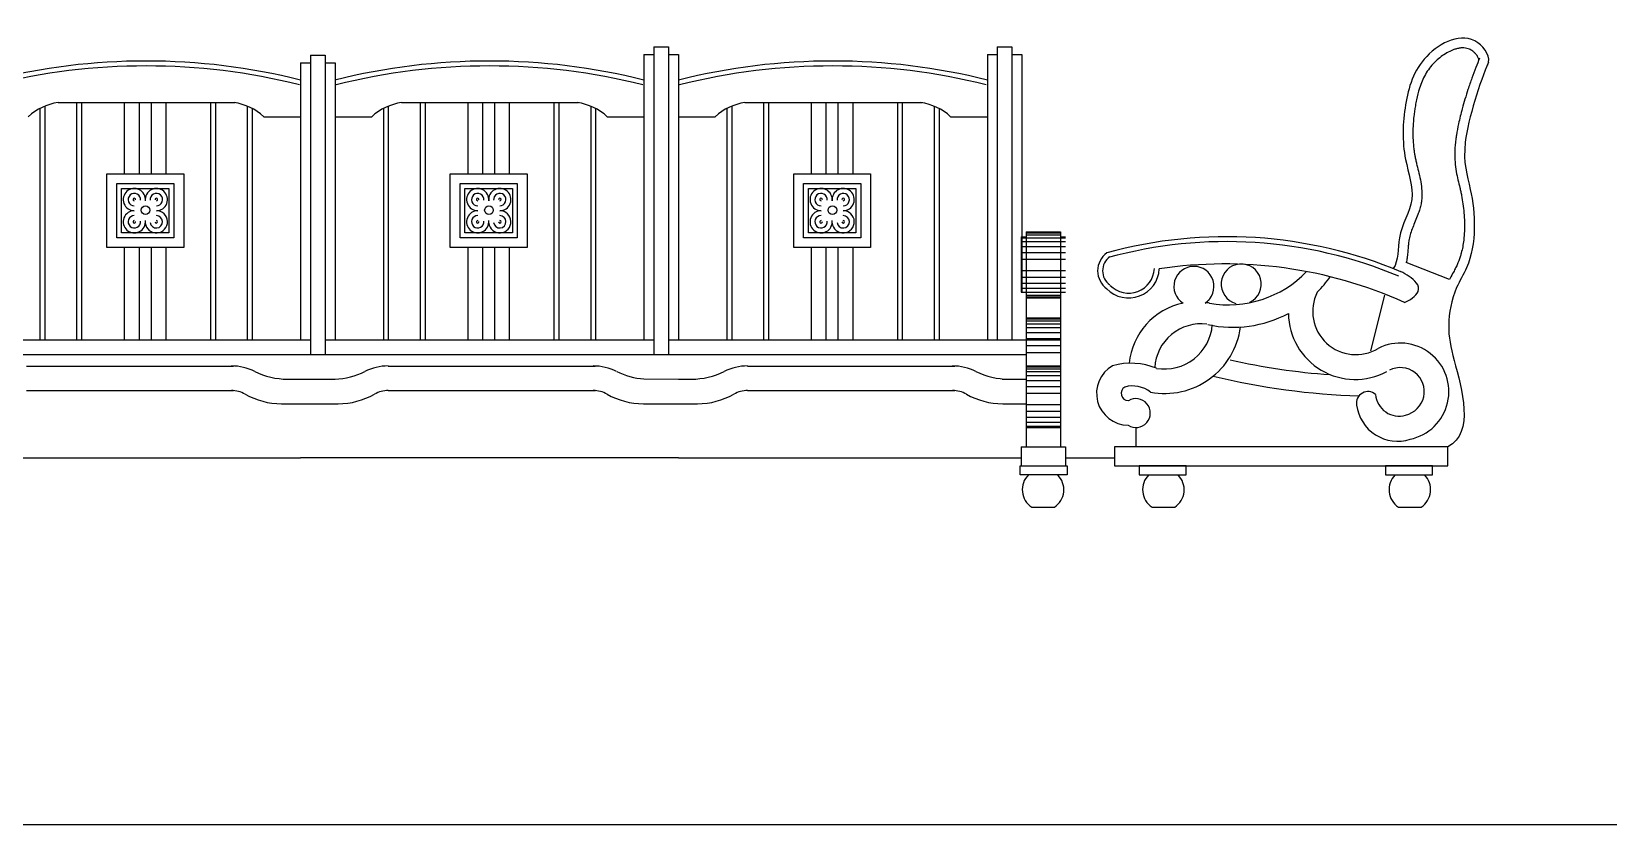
# Model space of a CAD drawing. Header units: millimetres. Extents: x 4532 to 35436, y 20123 to 38427.
# Drawn here: x 27637 to 30843, y 31922 to 33535 of the extents above; entities that cross this region are included whole.
import ezdxf

# ---------------------------------------------------------------- set-up
doc = ezdxf.new("R2010")
doc.units = ezdxf.units.MM
doc.layers.add('www.cad-blocks.net', color=7, linetype='Continuous')

# ---------------------------------------------------------------- blocks, each defined once
blk = doc.blocks.new('A$C4B9C51A2')
for p, q in [((2366.2, 936.1), (2366.2, 310.2)), ((2366.2, 936.1), (2396.2, 936.1)), ((2396.2, 936.1), (2396.2, 310.2)), ((3064.5, 936.1), (3064.5, 340.2)), ((3064.5, 936.1), (3094.5, 936.1)), ((3094.5, 936.1), (3094.5, 340.2)), ((1647.9, 903.4), (1647.9, 340.2)), ((1647.9, 903.4), (1667.9, 903.4)), ((1667.9, 919.1), (1667.9, 310.2)), ((1667.9, 919.1), (1697.9, 919.1)), ((1697.9, 919.1), (1697.9, 310.2)), ((1697.9, 903.4), (1717.9, 903.4)), ((1717.9, 903.4), (1717.9, 340.2)), ((2346.2, 920.5), (2346.2, 340.2)), ((2346.2, 920.5), (2366.2, 920.5)), ((2396.2, 920.5), (2416.2, 920.5)), ((2416.2, 920.5), (2416.2, 340.2)), ((3044.5, 920.5), (3044.5, 340.2)), ((3044.5, 920.5), (3064.5, 920.5)), ((3094.5, 920.5), (3114.5, 920.5)), ((3114.5, 920.5), (3114.5, 437.3)), ((1117.9, 810.5), (1117.9, 340.2)), ((1127.9, 815.2), (1127.9, 340.2)), ((1154.9, 822.6), (1515, 822.6)), ((1192.5, 822.6), (1192.5, 340.2)), ((1202.5, 822.6), (1202.5, 340.2)), ((1289.4, 822.6), (1289.4, 678)), ((1319.4, 822.6), (1319.4, 678)), ((1344, 822.6), (1344, 678)), ((1374, 822.6), (1374, 678)), ((1464.9, 822.6), (1464.9, 340.2)), ((1474.9, 822.6), (1474.9, 340.2)), ((1539.5, 815.2), (1539.5, 340.2)), ((1549.5, 810.5), (1549.5, 340.2)), ((1816.2, 810.5), (1816.2, 340.2)), ((1826.2, 815.2), (1826.2, 340.2)), ((1853.2, 822.6), (2213.3, 822.6)), ((1890.9, 822.6), (1890.9, 340.2)), ((1900.9, 822.6), (1900.9, 340.2)), ((1987.7, 822.6), (1987.7, 678)), ((2017.7, 822.6), (2017.7, 678)), ((2042.3, 822.6), (2042.3, 678)), ((2072.3, 822.6), (2072.3, 678)), ((2163.2, 822.6), (2163.2, 340.2)), ((2173.2, 822.6), (2173.2, 340.2)), ((2237.8, 815.2), (2237.8, 340.2)), ((2247.8, 810.5), (2247.8, 340.2)), ((2514.6, 810.5), (2514.6, 340.2)), ((2524.6, 815.2), (2524.6, 340.2)), ((2551.5, 822.6), (2911.7, 822.6)), ((2589.2, 822.6), (2589.2, 340.2)), ((2599.2, 822.6), (2599.2, 340.2)), ((2686, 822.6), (2686, 678)), ((2716, 822.6), (2716, 678)), ((2740.6, 822.6), (2740.6, 678)), ((2770.6, 822.6), (2770.6, 678)), ((2861.5, 822.6), (2861.5, 340.2)), ((2871.5, 822.6), (2871.5, 340.2)), ((2936.2, 815.2), (2936.2, 340.2)), ((2946.2, 810.5), (2946.2, 340.2)), ((1573.1, 793.8), (1647.9, 793.8)), ((1717.9, 793.8), (1792.6, 793.8)), ((2271.5, 793.8), (2346.2, 793.8)), ((2416.2, 793.8), (2490.9, 793.8)), ((2969.8, 793.8), (3044.5, 793.8)), ((3113.2, 549.9), (3123.2, 549.9)), ((3113.2, 549.9), (3123.2, 549.9)), ((3113.2, 549.9), (3113.2, 437.3)), ((3113.2, 547.9), (3203.2, 547.9)), ((3123.2, 559.9), (3193.2, 559.9)), ((3123.2, 559.9), (3193.2, 559.9)), ((3123.2, 559.9), (3123.2, 437.3)), ((3123.2, 557.9), (3193.2, 557.9)), ((3123.2, 553.9), (3193.2, 553.9)), ((3193.2, 559.9), (3193.2, 437.3)), ((3193.2, 549.9), (3203.2, 549.9)), ((3193.2, 549.9), (3203.2, 549.9)), ((1289.4, 527.7), (1289.4, 340.2)), ((1319.4, 527.7), (1319.4, 340.2)), ((1344, 527.7), (1344, 340.2)), ((1374, 527.7), (1374, 340.2)), ((1987.7, 527.7), (1987.7, 340.2)), ((2017.7, 527.7), (2017.7, 340.2)), ((2042.3, 527.7), (2042.3, 340.2)), ((2072.3, 527.7), (2072.3, 340.2)), ((2686, 527.7), (2686, 340.2)), ((2716, 527.7), (2716, 340.2)), ((2740.6, 527.7), (2740.6, 340.2)), ((2770.6, 527.7), (2770.6, 340.2)), ((3113.2, 539.9), (3203.2, 539.9)), ((3113.2, 529.9), (3203.2, 529.9)), ((3113.2, 517.9), (3203.2, 517.9)), ((3123.2, 540.3), (3193.2, 540.3)), ((3113.2, 503.9), (3203.2, 503.9)), ((3113.2, 481.3), (3203.2, 481.3)), ((3984.4, 462.9), (3896.4, 497.6)), ((3113.2, 467.3), (3203.2, 467.3)), ((3113.2, 455.3), (3203.2, 455.3)), ((3113.2, 445.3), (3203.2, 445.3)), ((3113.2, 437.3), (3123.2, 437.3)), ((3123.2, 437.3), (3193.2, 437.3)), ((3123.2, 437.3), (3123.2, 431.3)), ((3123.2, 437.3), (3123.2, 425.3)), ((3123.2, 431.3), (3193.2, 431.3)), ((3123.2, 431.3), (3123.2, 122.8)), ((3123.2, 427.3), (3193.2, 427.3)), ((3123.2, 425.3), (3193.2, 425.3)), ((3193.2, 437.3), (3193.2, 431.3)), ((3193.2, 437.3), (3203.2, 437.3)), ((3193.2, 437.3), (3193.2, 425.3)), ((3193.2, 431.3), (3193.2, 122.8)), ((3851.9, 431.1), (3823.9, 317.6)), ((3123.2, 384.9), (3193.2, 384.9)), ((3044.5, 370.2), (3044.5, 340.2)), ((3123.2, 382.9), (3193.2, 382.9)), ((3123.2, 378.9), (3193.2, 378.9)), ((3123.2, 372.9), (3193.2, 372.9)), ((3123.2, 365.3), (3193.2, 365.3)), ((3123.2, 354.9), (3193.2, 354.9)), ((939.5, 340.2), (1667.9, 340.2)), ((1697.9, 340.2), (2346.2, 340.2)), ((2346.2, 340.2), (2366.2, 340.2)), ((2396.2, 340.2), (3193.2, 340.2)), ((3123.2, 342.9), (3193.2, 342.9)), ((3123.2, 328.9), (3193.2, 328.9)), ((939.5, 310.2), (1717.9, 310.2)), ((1717.9, 310.2), (2416.2, 310.2)), ((2416.2, 310.2), (3123.2, 310.2)), ((3123.2, 314.6), (3193.2, 314.6)), ((1090.3, 286.9), (1511.3, 286.9)), ((1621.4, 260.2), (1717.9, 260.3)), ((1826.3, 286.9), (2247.3, 286.9)), ((2346.2, 260.6), (2416.2, 260.2)), ((2416.2, 260.2), (2442.7, 260.2)), ((2557, 286.9), (2978, 286.9)), ((3074.8, 260.2), (3123.2, 260.2)), ((3123.2, 287.5), (3193.2, 287.5)), ((3123.2, 287.5), (3193.2, 287.5)), ((3123.2, 287.5), (3193.2, 287.5)), ((3123.2, 285.5), (3193.2, 285.5)), ((3123.2, 281.5), (3193.2, 281.5)), ((3123.2, 275.5), (3193.2, 275.5)), ((3123.2, 267.8), (3193.2, 267.8)), ((3123.2, 267.5), (3193.2, 267.5)), ((3123.2, 257.5), (3193.2, 257.5)), ((1090.3, 236.9), (1511.3, 236.9)), ((1826.3, 236.9), (2247.3, 236.9)), ((2557, 236.9), (2978, 236.9)), ((3123.2, 245.5), (3193.2, 245.5)), ((3123.2, 231.5), (3193.2, 231.5)), ((1609, 210.2), (1724.4, 210.2)), ((2344.9, 210.2), (2455.1, 210.2)), ((3075.6, 210.2), (3123.2, 210.2)), ((3123.2, 208.8), (3193.2, 208.8)), ((3123.2, 194.8), (3193.2, 194.8)), ((3123.2, 182.8), (3193.2, 182.8)), ((3123.2, 172.8), (3193.2, 172.8)), ((3123.2, 164.9), (3193.2, 164.9)), ((3123.2, 164.8), (3193.2, 164.8)), ((3123.2, 161.9), (3193.2, 161.9)), ((3346.4, 161.9), (3346.4, 122.8)), ((949.5, 100), (1647.9, 100)), ((2416.2, 100), (1647.9, 100)), ((2416.2, 100), (3114.5, 100)), ((3113.2, 122.8), (3203.2, 122.8)), ((3113.2, 122.8), (3113.2, 84.1)), ((3203.2, 122.8), (3203.2, 84.1)), ((3204.5, 100), (3303.1, 100)), ((3312.9, 122.8), (3303.1, 122.8)), ((3980.9, 122.8), (3312.9, 122.8)), ((3134.6, 0), (3180.7, 0)), ((3379.4, 0), (3425.5, 0)), ((3880.4, 0), (3926.6, 0))]:
    blk.add_line(p, q)
for points in [[(1410.2, 527.7), (1253.9, 527.7), (1253.9, 678), (1410.2, 678)], [(2108.6, 527.7), (1952.2, 527.7), (1952.2, 678), (2108.6, 678)], [(2806.9, 527.7), (2650.6, 527.7), (2650.6, 678), (2806.9, 678)], [(1390.2, 547.7), (1273.9, 547.7), (1273.9, 658), (1390.2, 658)], [(1380.2, 557.7), (1283.9, 557.7), (1283.9, 648), (1380.2, 648)], [(2088.6, 547.7), (1972.2, 547.7), (1972.2, 658), (2088.6, 658)], [(2078.6, 557.7), (1982.2, 557.7), (1982.2, 648), (2078.6, 648)], [(2786.9, 547.7), (2670.6, 547.7), (2670.6, 658), (2786.9, 658)], [(2776.9, 557.7), (2680.6, 557.7), (2680.6, 648), (2776.9, 648)], [(3303.1, 84.1), (3980.9, 84.1), (3980.9, 122.8), (3303.1, 122.8)], [(3207, 65.3), (3111.3, 65.3), (3111.3, 84.1), (3207, 84.1)], [(3353.1, 65.3), (3448.8, 65.3), (3448.8, 84.1), (3353.1, 84.1)], [(3854.1, 65.3), (3949.9, 65.3), (3949.9, 84.1), (3854.1, 84.1)]]:
    blk.add_lwpolyline(points, close=True)
for centre in [(1332.6, 603.9), (2031, 603.9), (2729.3, 603.9)]:
    blk.add_circle(centre, 8.79)
for centre, radius, start, end in [((1333.7, -388.7), 1295.9, 75.97, 104.03), ((2032, -388.7), 1295.9, 75.97, 104.03), ((2032, -388.7), 1295.9, 75.97, 104.03), ((2730.4, -388.7), 1295.9, 75.97, 104.03), ((2730.4, -388.7), 1295.9, 75.97, 104.03), ((2730.4, -388.7), 1295.9, 75.97, 104.03), ((1333.7, -388.7), 1285.9, 75.97, 104.03), ((2032, -388.7), 1285.9, 75.97, 104.03), ((2730.4, -388.7), 1285.9, 75.97, 104.03), ((1171.3, 709.8), 114.1, 98.3022, 132.5132), ((1496.1, 709.8), 114.1, 47.4868, 81.6978), ((1869.7, 709.8), 114.1, 98.3022, 132.5132), ((2194.4, 709.8), 114.1, 47.4868, 81.6978), ((2568, 709.8), 114.1, 98.3022, 132.5132), ((2892.7, 709.8), 114.1, 47.4868, 81.6978), ((1309.8, 625.4), 22.6, 353.4055, 270), ((1309.8, 625.4), 22.6, 353.4055, 270), ((1354.6, 625.4), 22.6, 270, 186.5945), ((2008.1, 625.4), 22.6, 353.4055, 270), ((2008.1, 625.4), 22.6, 353.4055, 270), ((2053, 625.4), 22.6, 270, 186.5945), ((2706.4, 625.4), 22.6, 353.4055, 270), ((2706.4, 625.4), 22.6, 353.4055, 270), ((2751.3, 625.4), 22.6, 270, 186.5945), ((1309.8, 625.4), 12.6, 353.4055, 270), ((1309.8, 625.4), 2.57, 353.4055, 270), ((1354.6, 625.4), 12.6, 270, 186.5945), ((1354.6, 625.4), 2.57, 270, 186.5945), ((2008.1, 625.4), 12.6, 353.4055, 270), ((2008.1, 625.4), 2.57, 353.4055, 270), ((2053, 625.4), 12.6, 270, 186.5945), ((2053, 625.4), 2.57, 270, 186.5945), ((2706.4, 625.4), 12.6, 353.4055, 270), ((2706.4, 625.4), 2.57, 353.4055, 270), ((2751.3, 625.4), 12.6, 270, 186.5945), ((2751.3, 625.4), 2.57, 270, 186.5945), ((1309.8, 580.2), 22.6, 90, 6.5945), ((1309.8, 580.2), 12.6, 90, 6.5945), ((1309.8, 580.2), 2.57, 90, 6.5945), ((1354.6, 580.2), 22.6, 186.5945, 90), ((1354.6, 580.2), 12.6, 186.5945, 90), ((1354.6, 580.2), 2.57, 186.5945, 90), ((2008.1, 580.2), 22.6, 90, 6.5945), ((2008.1, 580.2), 12.6, 90, 6.5945), ((2008.1, 580.2), 2.57, 90, 6.5945), ((2053, 580.2), 22.6, 186.5945, 90), ((2053, 580.2), 12.6, 186.5945, 90), ((2053, 580.2), 2.57, 186.5945, 90), ((2706.4, 580.2), 22.6, 90, 6.5945), ((2706.4, 580.2), 12.6, 90, 6.5945), ((2706.4, 580.2), 2.57, 90, 6.5945), ((2751.3, 580.2), 22.6, 186.5945, 90), ((2751.3, 580.2), 12.6, 186.5945, 90), ((2751.3, 580.2), 2.57, 186.5945, 90), ((3530.7, -368.2), 918.1, 67.2844, 105.3687), ((3314.2, 480.4), 45.5, 126.2131, 233.7634), ((3530.7, -368.2), 908.1, 67.2844, 105.3687), ((3314.2, 480.4), 35.5, 126.2131, 233.7634), ((3331.7, 487.7), 62.5, 224.7555, 356.9786), ((3331.7, 487.7), 52.5, 224.7555, 356.9786), ((3527.8, -396.1), 890.6, 65.8245, 98.6359), ((3464.5, 448.8), 40.8, 303.5607, 237.0796), ((3560.7, 453.6), 40.8, 295.2833, 254.8254), ((3534.4, 633.1), 221.7, 260.0944, 315.9415), ((3543.7, 607.5), 241.8, 315.229, 324.9233), ((3546.6, 613.5), 199.3, 254.9772, 255.207), ((3793.7, 397.7), 87.7, 153.2834, 301.3178), ((3469.7, 280), 137.3, 101.478, 174.7989), ((3469.7, 280), 137.3, 78.8703, 82.0266), ((3543.7, 607.5), 241.8, 257.9029, 297.8179), ((3792.2, 395.2), 135.6, 180.6897, 298.3618), ((3405.2, 386.2), 155.2, 259.274, 352.5748), ((3479.4, 277.8), 94.9, 82.9748, 176.4632), ((3404.6, 378.4), 97.6, 260.4986, 355.5718), ((3884.1, 234.8), 98.8, 281.7592, 116.9651), ((3336, 153.3), 139.2, 67.831, 105.3333), ((3840.5, 1645), 1379.2, 257.3269, 265.8845), ((1507.1, 179.8), 107.2, 63.6166, 90), ((1621.4, 410.2), 150, 243.6166, 270), ((1712, 410.2), 150, 272.2436, 296.3834), ((1826.3, 179.8), 107.2, 90, 116.3834), ((2243, 179.8), 107.2, 63.6166, 90), ((2357.3, 410.2), 150, 243.6166, 265.7565), ((2442.7, 410.2), 150, 270, 296.3834), ((2557, 179.8), 107.2, 90, 116.3834), ((2973.7, 179.8), 107.2, 63.6166, 90), ((3088, 410.2), 150, 243.6166, 270), ((3331.3, 231.3), 64.8, 119.7331, 269.3713), ((3840.5, 1645), 1419.2, 256.2788, 268.3885), ((3884.1, 234.8), 48.8, 282.9206, 116.9651), ((1507.1, 179.8), 57.2, 60.5404, 90), ((1609, 360.2), 150, 240.5404, 270), ((1724.4, 360.2), 150, 270, 299.4596), ((1826.3, 179.8), 57.2, 90, 119.4596), ((2243, 179.8), 57.2, 60.5404, 90), ((2344.9, 360.2), 150, 240.5404, 270), ((2455.1, 360.2), 150, 270, 299.4596), ((2557, 179.8), 57.2, 90, 119.4596), ((2973.7, 179.8), 57.2, 60.5404, 90), ((3075.6, 360.2), 150, 240.5404, 270), ((3331.3, 231.3), 14.8, 119.7331, 269.3713), ((3339.7, 186.5), 59.8, 52.2148, 105.2922), ((3818.6, 211.4), 23.5, 48.8591, 189.5617), ((3881.4, 232.6), 47.5, 184.3159, 286.7347), ((3346.4, 191.3), 29.4, 237.4686, 121.274), ((3878.7, 217.9), 83.9, 187.1188, 287.7494), ((3157.7, 35.4), 42.3, 135.0013, 236.9268), ((3157.7, 35.4), 42.3, 303.0732, 44.9987), ((3402.4, 35.4), 42.3, 135.0013, 236.9268), ((3402.4, 35.4), 42.3, 303.0732, 44.9987), ((3903.5, 35.4), 42.3, 135.0013, 236.9268), ((3903.5, 35.4), 42.3, 303.0732, 44.9987)]:
    blk.add_arc(centre, radius, start, end)
for points, knots in [([(4062, 899), (4069.2, 914), (4029.9, 977.3), (3920.7, 923), (3890.3, 817.5), (3886.3, 716.8), (3921.2, 623.9), (3874.3, 557.3), (3881.4, 501.6), (3869.7, 485.1)], [0, 0, 0, 0, 49.826436, 157.281519, 264.898916, 376.182802, 458.099965, 540.490019, 603.554572, 603.554572, 603.554572, 603.554572]), ([(4043.9, 907.7), (4044, 907.7), (4044, 907.7), (4044, 907.8), (4044, 907.8), (4044, 907.9), (4044, 908.1), (4044.1, 908.4), (4044.1, 908.6), (4044, 909.1), (4044, 909.5), (4043.8, 910.5), (4043.6, 911.2), (4043, 913), (4042.6, 913.9), (4041.5, 915.9), (4040.9, 917), (4039.4, 919.2), (4038.6, 920.2), (4036.5, 922.8), (4035.1, 924.2), (4033, 926.1), (4032.2, 926.7), (4030.4, 928.1), (4029.3, 928.8), (4027.1, 930.1), (4026, 930.7), (4023.1, 931.9), (4021.4, 932.5), (4017.7, 933.4), (4015.7, 933.7), (4011.7, 933.9), (4009.6, 933.9), (4005.2, 933.5), (4002.9, 933.1), (3998.2, 932), (3995.8, 931.3), (3989.5, 929.1), (3985.6, 927.4), (3977.8, 923.2), (3973.9, 920.8), (3966.3, 915.5), (3962.7, 912.6), (3957.4, 907.8), (3955.6, 906.1), (3950, 900.5), (3946.6, 896.6), (3940.4, 888.4), (3937.7, 884.1), (3932.7, 875.4), (3930.5, 870.9), (3926.5, 861.6), (3924.7, 856.8), (3920.7, 844.4), (3918.8, 836.5), (3916.3, 824.4), (3915.5, 820.3), (3914.6, 814.5), (3914.3, 812.7), (3913.7, 809.2), (3913.5, 807.5), (3912.8, 802.3), (3912.3, 798.8), (3911.1, 788.3), (3910.5, 781.3), (3909.6, 761.9), (3909.7, 749.5), (3911.1, 733.7), (3911.4, 730.3), (3912.2, 724.5), (3912.5, 722), (3913.3, 717.2), (3913.7, 714.8), (3914.4, 711.1), (3914.7, 709.7), (3915.3, 707), (3915.6, 705.6), (3916.5, 701.4), (3917.2, 698.5), (3919.2, 690.2), (3920.6, 684.7), (3923.4, 673.2), (3924.7, 667.4), (3926.8, 655.4), (3927.6, 649.2), (3928.2, 638.4), (3928.2, 633.8), (3927.8, 627.5), (3927.7, 626), (3927.4, 623.5), (3927.3, 622.6), (3927.1, 620.8), (3926.9, 620), (3926.5, 617.4), (3926.1, 615.6), (3925, 610.6), (3924.1, 607.3), (3922.2, 601), (3921.1, 597.9), (3918.3, 590.2), (3916.5, 585.7), (3912.9, 577), (3911.1, 572.8), (3907.9, 564.6), (3906.4, 560.6), (3903.9, 552.7), (3902.9, 548.8), (3902, 544.3), (3901.9, 543.6), (3901.5, 541.4), (3901.3, 539.9), (3900.7, 535.3), (3900.4, 532), (3899.9, 525.1), (3899.6, 521.5), (3899, 514), (3898.6, 510.1), (3897.6, 503.3), (3897.1, 500.5), (3896.4, 497.6)], [0, 0, 0, 0, 1.653439, 1.653439, 4.960316, 4.960316, 8.267193, 8.267193, 11.574071, 11.574071, 14.880948, 14.880948, 20.247652, 20.247652, 25.614356, 25.614356, 30.981061, 30.981061, 36.347765, 36.347765, 43.862925, 43.862925, 47.731213, 47.731213, 53.49536, 53.49536, 59.259508, 59.259508, 68.340871, 68.340871, 77.422233, 77.422233, 86.503596, 86.503596, 95.584958, 95.584958, 104.666321, 104.666321, 118.869301, 118.869301, 133.072282, 133.072282, 147.275262, 147.275262, 155.06844, 155.06844, 172.261369, 172.261369, 189.454298, 189.454298, 206.647227, 206.647227, 223.840156, 223.840156, 250.363652, 250.363652, 263.421899, 263.421899, 268.978257, 268.978257, 274.534614, 274.534614, 285.647329, 285.647329, 307.872758, 307.872758, 347.811505, 347.811505, 358.692215, 358.692215, 366.659352, 366.659352, 374.338338, 374.338338, 378.737968, 378.737968, 383.137597, 383.137597, 391.936856, 391.936856, 408.455608, 408.455608, 424.97436, 424.97436, 441.493112, 441.493112, 453.332077, 453.332077, 457.268407, 457.268407, 459.49321, 459.49321, 461.718014, 461.718014, 466.167621, 466.167621, 475.066836, 475.066836, 483.966051, 483.966051, 497.758943, 497.758943, 511.551835, 511.551835, 525.344727, 525.344727, 539.13762, 539.13762, 541.775033, 541.775033, 546.869783, 546.869783, 556.971759, 556.971759, 567.073735, 567.073735, 577.175711, 577.175711, 584.268096, 584.268096, 584.268096, 584.268096]), ([(4063.8, 904.8), (4046.3, 864.7), (4001.1, 726.8), (4034.9, 635.6), (4041.3, 517.9), (3990.6, 437.6), (3978, 363.3), (3996.1, 283.6), (4036, 150.4), (3980.9, 122.8)], [78.402257, 78.402257, 78.402257, 78.402257, 188.720995, 285.3616, 444.880463, 490.132026, 569.994302, 657.317621, 842.22483, 842.22483, 842.22483, 842.22483]), ([(4045.4, 912.8), (4042.9, 907), (4040.3, 900.7), (4035.1, 887.2), (4032.4, 880), (4027, 865), (4024.3, 857.1), (4017.6, 836.4), (4013.7, 823.3), (4007.3, 799.9), (4004.8, 789.6), (4000.9, 771.7), (3999.4, 764), (3997.7, 753.4), (3997.3, 750.2), (3996.6, 744.9), (3996.3, 742.8), (3995.9, 738.7), (3995.7, 736.7), (3995.3, 730.7), (3995.1, 726.8), (3994.8, 715.5), (3995, 708.3), (3996.1, 694.8), (3997, 688.5), (3999, 676.5), (4000.2, 670.9), (4002.7, 660), (4004, 654.8), (4005.8, 647), (4006.5, 644.3), (4007.6, 639), (4008.2, 636.2), (4009.7, 628), (4010.7, 622.3), (4013.2, 604.6), (4014.3, 592.2), (4015, 567.4), (4014.5, 555), (4012, 533.8), (4010.4, 525), (4007.4, 513.9), (4006.7, 511.4), (4005, 506.1), (4004.1, 503.4), (4002.3, 498.8), (4001.5, 496.9), (4000.1, 493.6), (3999.5, 492.2), (3998.2, 489.5), (3997.5, 488.1), (3995.3, 483.8), (3993.8, 480.9), (3990.1, 473.9), (3987.8, 469.7), (3985.2, 464.5), (3984.8, 463.7), (3984.4, 462.9)], [78.402257, 78.402257, 78.402257, 78.402257, 93.413047, 93.413047, 108.423836, 108.423836, 123.434626, 123.434626, 147.099284, 147.099284, 165.842915, 165.842915, 180.532625, 180.532625, 187.013495, 187.013495, 191.385827, 191.385827, 195.758159, 195.758159, 204.502823, 204.502823, 222.444025, 222.444025, 240.385228, 240.385228, 258.326431, 258.326431, 276.267633, 276.267633, 285.618376, 285.618376, 294.969118, 294.969118, 313.670603, 313.670603, 351.933308, 351.933308, 390.196013, 390.196013, 419.09093, 419.09093, 427.8103, 427.8103, 437.516018, 437.516018, 444.629764, 444.629764, 449.78526, 449.78526, 454.940757, 454.940757, 465.25175, 465.25175, 479.161948, 479.161948, 481.582062, 481.582062, 481.582062, 481.582062]), ([(3892.6, 416.4), (3903, 419.6), (3934.2, 442.5), (3906.2, 468.2), (3890.5, 476.2), (3884.8, 479.2)], [17.542343, 17.542343, 17.542343, 17.542343, 44.204307, 79.348777, 99.754548, 99.754548, 99.754548, 99.754548])]:
    blk.add_open_spline(points, degree=3, knots=knots)
blk = doc.blocks.new('FORMAT')
at = {"color": 155, "true_color": 0x546d8e}
blk.add_line((7050.7, 31921.9), (35436.4, 31921.9), dxfattribs=at)

msp = doc.modelspace()

# ---------------------------------------------------------------- block references
msp.add_blockref('A$C4B9C51A2', (26536, 32567.4))
at = {"layer": 'www.cad-blocks.net'}
msp.add_blockref('FORMAT', (0, 0), dxfattribs=at)

doc.saveas('drawing.dxf')
